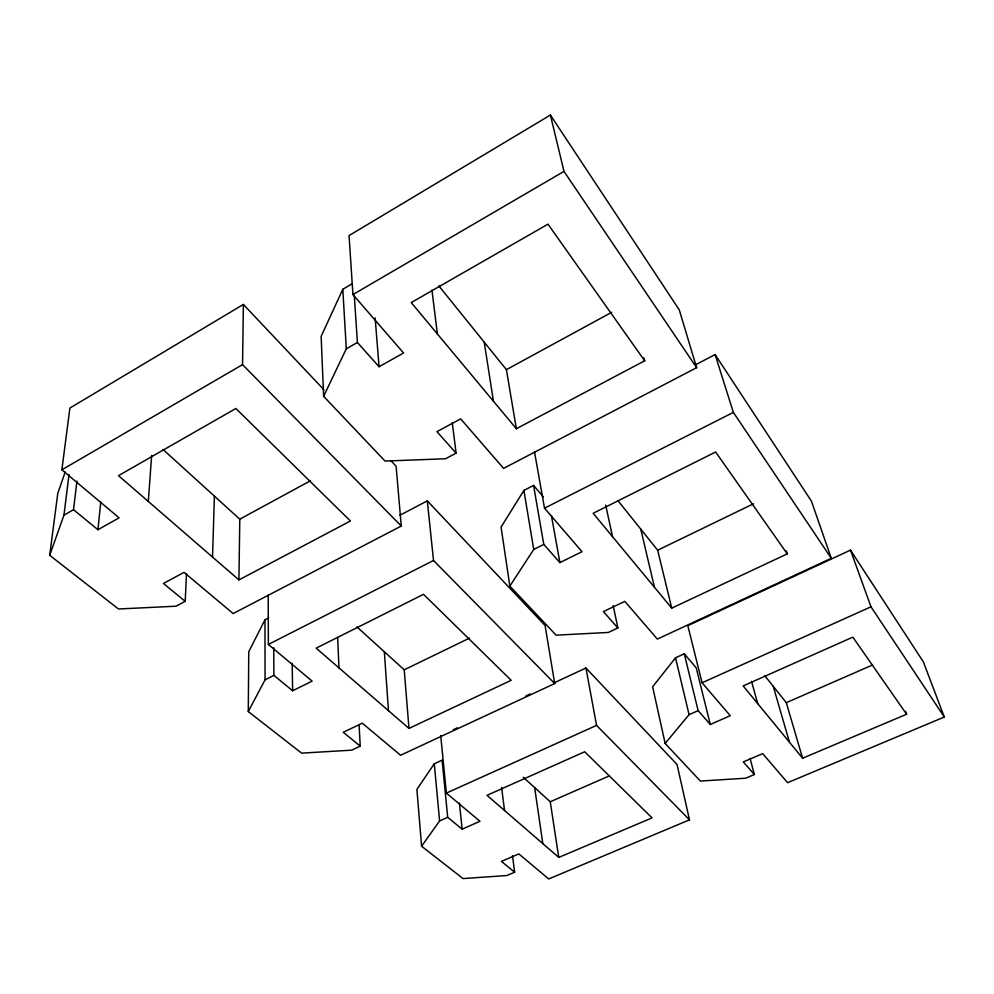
<?xml version="1.0" encoding="UTF-8"?>
<svg xmlns="http://www.w3.org/2000/svg" width="994" height="994" viewBox="0 0 994 994"><rect width="100%" height="100%" fill="white"/><g stroke="black" fill="none" stroke-linecap="round" stroke-linejoin="round"><path stroke-width="1.49" d="M359.07 724.527L360.226 746.159L351.752 750.159L301.604 753.141L248.276 711.555L248.761 651.716L264.976 619.796L268.628 617.908M238.92 579.9L118.497 475.641L235.876 408.497L350.422 520.993L238.92 579.9L239.79 519.179L163.028 449.462M65.219 471.926L57.776 493.384L49.7 555.298L118.46 608.987L176.013 606.203L185.207 601.333L163.426 583.466L184.064 572.37L233.155 613.559L401.265 526.037L242.548 364.624L243.393 304.437L69.891 408.062L61.876 469.814L119.106 517.849L97.934 529.727L73.531 509.698L76.948 481.071M212.53 557.062L214.406 496.13M185.207 601.333L186.474 573.898M148.317 501.461L151.647 455.463M97.934 529.727L100.779 501.982M49.7 555.298L63.951 515.165L69.033 474.436M352.112 283.824L342.806 289.279L321.149 336.345L323.622 396.32L385.038 461.067L445.573 458.743L456.109 453.152L452.258 422.649M323.622 396.32L346.297 348.807L342.806 289.279M248.276 711.555L265.063 679.809L264.976 619.796M543.37 496.913L533.567 485.445L523.9 490.415L501.075 527.081L509.847 586.125L556.118 635.166L608.303 632.457L617.858 627.959L613.199 605.594M509.847 586.125L533.741 549.433L543.78 544.414L533.567 485.445M440.715 735.585L446.368 793.1L479.99 821.305L462.148 829.17L447.698 817.316L442.119 760.186L434.279 763.79L416.896 789.373L421.593 846.229L463.042 878.584L506.853 875.528L514.643 872.223L512.494 855.66M421.593 846.229L439.609 820.92L447.698 817.316M754.371 774.537L743.288 761.938L762.721 753.638L787.583 782.688L944.3 717.022L923.364 661.892L850.504 550.129L687.811 625.648L702.062 682.766L730.255 715.705L710.288 724.477L696.235 667.856L684.282 653.803L675.535 657.804L652.623 686.779L665.148 743.462L700.397 781.073L745.724 778.203L754.371 774.537L750.097 758.422M665.148 743.462L689.066 714.674L698.123 710.66L710.288 724.477M456.109 453.152L436.938 431.657L460.669 418.872L503.585 468.373L696.632 367.681L679.275 309.867L550.403 115.043L349.056 235.59L352.932 294.572L403.552 352.982L379.062 366.749L357.405 342.458L354.262 295.23M352.932 294.572L563.996 171.39L550.403 115.043M61.876 469.814L242.548 364.624M346.297 348.807L357.405 342.458M63.951 515.165L73.531 509.698M643.888 357.815L644.684 360.785L516.358 428.725L506.406 369.656L611.708 312.302M239.79 519.179L310.439 480.773M399.874 515.252L427.308 500.889L545.072 625.474L554.702 683.561L400.545 755.254L362.288 723.185L343.265 732.267L360.226 746.159M695.899 364.599L715.096 354.56L811.415 501.125L831.295 558.305L657.345 639.08L624.841 601.37L603.358 611.608L617.858 627.959M273.723 647.703L273.897 675.386L292.634 690.755L312.128 681.126L268.355 644.435L433.521 560.479L427.308 500.889M543.78 544.414L559.908 562.604L582.037 551.707L544.513 508.182L733.361 412.386L715.096 354.56M265.063 679.809L273.897 675.386M356.921 626.903L404.223 669.807L469.553 638.098M617.92 500.641L657.68 550.216L753.502 503.784M408.969 728.403L511.177 680.306L423.519 594.325L316.167 648.15L408.969 728.403L404.223 669.807M787.26 553.857L715.63 451.997L593.157 513.277L671.733 608.129L787.26 553.857L786.316 550.9M453.276 729.745L457.476 727.794M525.888 695.962L530.075 694.011M553.82 682.965L585.938 668.018L677.026 764.461L689.488 819.839L548.713 878.957L518.843 853.908L501.411 861.376L514.643 872.223M446.368 793.1L596.562 725.384L689.488 819.839M702.062 682.766L870.98 606.812L944.3 717.022M523.316 777.308L550.254 801.76L609.546 775.792M764.746 675.647L786.291 702.683L872.546 664.998M558.765 857.424L652.052 817.876L584.696 751.762L487.01 795.324L558.765 857.424L550.254 801.76M906.603 714.239L852.84 637.129L743.164 685.922L802.618 758.223L906.603 714.239L905.559 711.319M433.521 560.479L554.702 683.561M243.393 304.437L323.982 389.81M390.791 460.57L396.097 466.198L401.265 526.037M516.358 428.725L411.23 302.574L547.98 224.159L644.684 360.785M438.789 285.825L506.406 369.656M563.996 171.39L696.632 367.681M733.361 412.386L831.295 558.305M850.504 550.129L870.98 606.812M786.291 702.683L802.618 758.223M773.27 686.345L789.447 742.195M751.514 681.312L757.714 703.628M684.282 653.803L698.123 710.66M657.68 550.216L671.733 608.129M675.535 657.804L689.066 714.674M640.77 529.119L654.45 587.255M605.694 505.138L612.528 536.673M585.938 668.018L596.562 725.384M551.434 515.849L559.908 562.604M534.561 452.183L544.513 508.182M523.9 490.415L533.741 549.433M484.215 342.135L493.434 401.216M534.648 787.596L542.823 843.62M501.585 787.447L504.53 810.495M431.955 290.149L437.385 333.959M459.414 803.053L462.148 829.17M434.279 763.79L439.609 820.92M375.136 317.943L379.062 366.749M384.33 651.766L388.48 710.685M337.637 637.303L338.979 667.881M292.161 663.172L292.634 690.755M268.194 594.996L268.355 644.435"/></g></svg>
